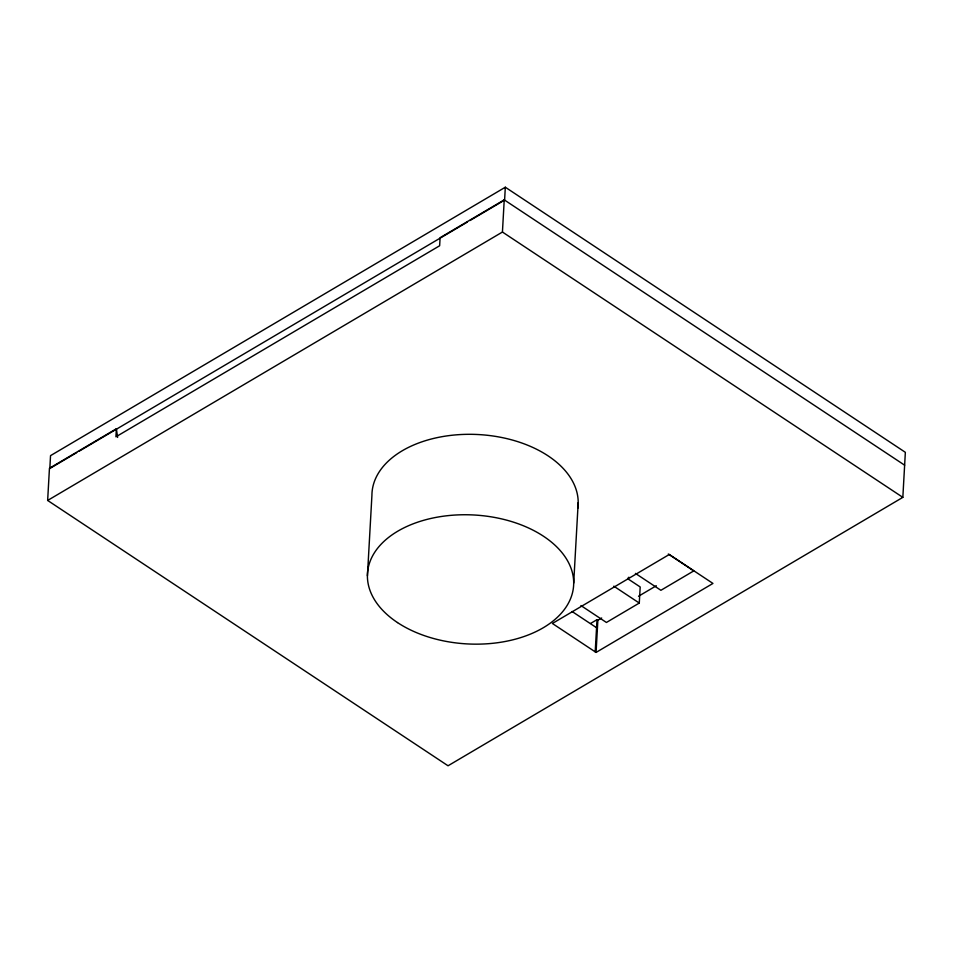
<?xml version="1.0" encoding="UTF-8"?>
<svg xmlns="http://www.w3.org/2000/svg" width="953" height="953" viewBox="0 0 953 953"><rect width="100%" height="100%" fill="white"/><g stroke="black" fill="none" stroke-linecap="round" stroke-linejoin="round"><path stroke-width="1.43" d="M76.716 452.627L49.818 468.507L50.533 455.641L505.316 187.229L905.35 452.318L902.836 497.359L448.041 765.771L47.65 500.444L49.449 468.268L116.373 428.767L117.612 437.427M116.373 428.767L115.921 436.819L439.643 245.755L440.095 237.714L504.232 199.856L904.635 465.183M367.429 575.826L371.92 495.393A103.234 64.542 3.2 0 1 479.728 434.628A103.234 64.542 3.2 0 1 577.792 508.235M47.65 500.444L502.434 232.032L504.232 199.856M505.316 187.229L504.602 200.094L470.008 220.512M573.694 583.081L578.197 502.636M595.208 651.852L597.007 619.676L597.865 620.248L596.066 652.424L552.383 623.476L669.28 554.491L712.951 583.439L596.066 652.424M580.937 605.572L606.418 622.464L639.284 603.058L640.19 586.965L628.051 578.924M79.278 451.114L467.446 222.025M590.634 623.429L597.007 619.676M597.865 620.248L601.677 617.997M638.522 596.244L656.307 585.75M502.434 232.032L902.836 497.359M668.303 554.015L693.784 570.895L660.905 590.3L635.425 573.408M613.803 586.178L639.284 603.058M572.086 611.504L596.554 627.717M628.98 577.256A3.609 2.263 3.2 0 1 628.23 577.589M397.496 622.571A103.234 64.542 3.2 0 0 570.132 599.675A103.234 64.542 3.2 0 0 444.05 516.109A103.234 64.542 3.2 0 0 397.496 622.571"/></g></svg>
